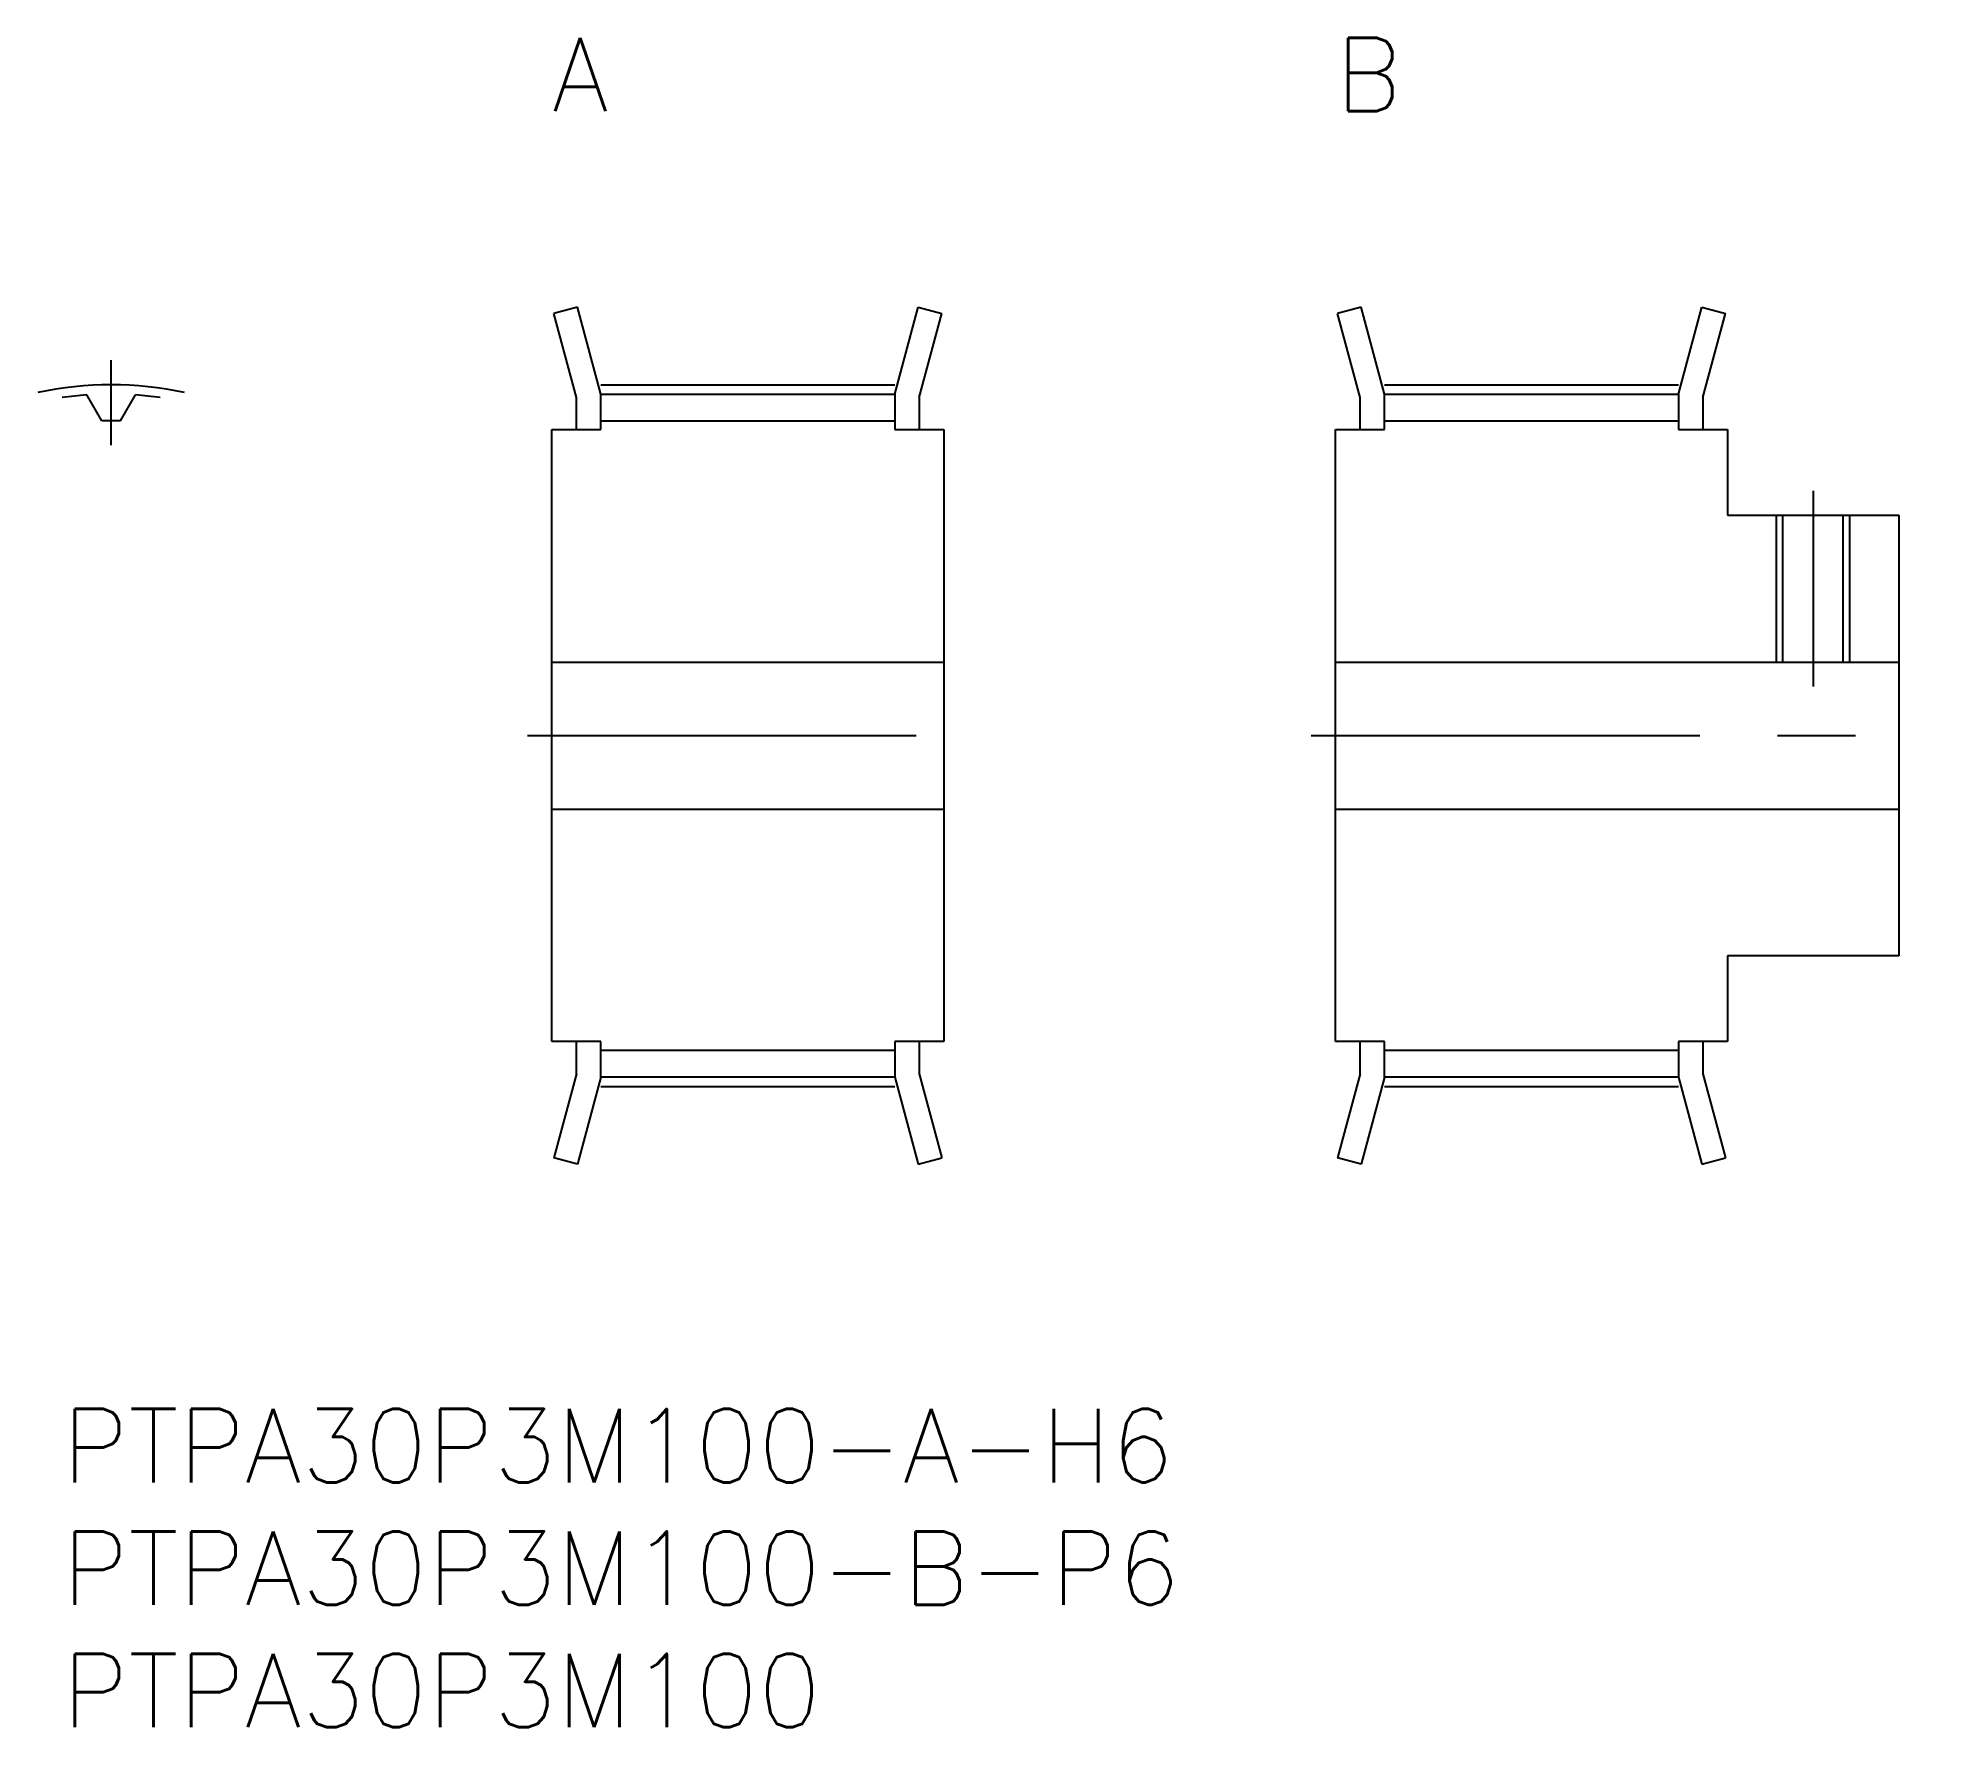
# Model space of a CAD drawing. Extents: x -1 to 76, y -13 to 56.
import ezdxf

# ---------------------------------------------------------------- set-up
doc = ezdxf.new("R2010")
doc.units = 0
doc.header["$LTSCALE"] = 0.5
doc.linetypes.add('CENTER', pattern=[50.8, 31.75, -6.35, 6.35, -6.35])
for name, color, linetype in [('MSM_CENTER', 1, 'CENTER'), ('MSM_CONTINUOUS', 7, 'CONTINUOUS'), ('MSM_NARROW', 5, 'CONTINUOUS'), ('MSM_PART_NUMBER', 7, 'CONTINUOUS')]:
    doc.layers.add(name, color=color, linetype=linetype)
doc.styles.get("Standard").update_dxf_attribs({"font": 'txt.shx', "height": 3, "bigfont": 'bigfont.shx'})

# ---------------------------------------------------------------- blocks, each defined once
blk = doc.blocks.new('*U99')
at = {"layer": 'MSM_PART_NUMBER'}
blk.add_text('PTPA30P3M100-B-P6', height=3, dxfattribs=at).set_placement((0, -8))
blk = doc.blocks.new('*U100')
at = {"layer": 'MSM_PART_NUMBER'}
blk.add_text('PTPA30P3M100', height=3, dxfattribs=at).set_placement((0, -13))
blk = doc.blocks.new('*U101')
at = {"layer": 'MSM_PART_NUMBER'}
blk.add_text('PTPA30P3M100-A-H6', height=3, dxfattribs=at).set_placement((0, -3))
blk = doc.blocks.new('*U102')
at = {"layer": 'MSM_PART_NUMBER'}
blk.add_text('A', height=3, dxfattribs=at).set_placement((20, 53))
blk = doc.blocks.new('*U103')
at = {"layer": 'MSM_PART_NUMBER'}
blk.add_text('B', height=3, dxfattribs=at).set_placement((52, 53))

msp = doc.modelspace()

# ---------------------------------------------------------------- linework, layer by layer
at = {"layer": 'MSM_CENTER'}
for p, q in [((2, 39.355), (2, 42.825)), ((21.998, 41.825), (34.002, 41.825)), ((53.998, 41.825), (66.002, 41.825)), ((71.5, 37.5), (71.5, 29.5)), ((19, 27.5), (37, 27.5)), ((51, 27.5), (76, 27.5)), ((21.998, 13.175), (34.002, 13.175)), ((53.998, 13.175), (66.002, 13.175))]:
    msp.add_line(p, q, dxfattribs=at)
msp.add_arc((2, 27.5), 14.325, 77.91139, 102.08861, dxfattribs=at)
at = {"layer": 'MSM_CONTINUOUS'}
for p, q in [((21.047, 45), (20.082, 44.741)), ((21, 41.313), (20.082, 44.741)), ((22, 41.445), (21.047, 45)), ((34, 41.445), (34.953, 45)), ((34.953, 45), (35.918, 44.741)), ((35, 41.313), (35.918, 44.741)), ((53.047, 45), (52.082, 44.741)), ((53, 41.313), (52.082, 44.741)), ((54, 41.445), (53.047, 45)), ((66, 41.445), (66.953, 45)), ((66.953, 45), (67.918, 44.741)), ((67, 41.313), (67.918, 44.741)), ((1.613, 40.349), (1, 41.409)), ((2.387, 40.349), (3, 41.409)), ((21, 40), (21, 41.313)), ((22, 40), (22, 41.445)), ((22, 41.445), (34, 41.445)), ((34, 41.445), (34, 40)), ((35, 41.313), (35, 40)), ((53, 40), (53, 41.313)), ((54, 40), (54, 41.445)), ((54, 41.445), (66, 41.445)), ((66, 41.445), (66, 40)), ((67, 41.313), (67, 40)), ((22, 40.355), (34, 40.355)), ((54, 40.355), (66, 40.355)), ((20, 15), (20, 40)), ((20, 40), (22, 40)), ((34, 40), (36, 40)), ((36, 40), (36, 15)), ((52, 15), (52, 40)), ((52, 40), (54, 40)), ((66, 40), (68, 40)), ((68, 40), (68, 36.5)), ((68, 36.5), (75, 36.5)), ((70.271, 30.5), (70.271, 36.5)), ((72.729, 30.5), (72.729, 36.5)), ((75, 36.5), (75, 18.5)), ((20, 30.5), (36, 30.5)), ((52, 30.5), (75, 30.5)), ((20, 24.5), (36, 24.5)), ((52, 24.5), (75, 24.5)), ((75, 18.5), (68, 18.5)), ((68, 18.5), (68, 15)), ((22, 15), (20, 15)), ((21, 13.687), (21, 15)), ((22, 13.555), (22, 15)), ((34, 14.645), (22, 14.645)), ((34, 15), (34, 13.555)), ((36, 15), (34, 15)), ((35, 15), (35, 13.687)), ((54, 15), (52, 15)), ((53, 13.687), (53, 15)), ((54, 13.555), (54, 15)), ((66, 14.645), (54, 14.645)), ((66, 15), (66, 13.555)), ((68, 15), (66, 15)), ((67, 15), (67, 13.687)), ((21, 13.687), (20.082, 10.259)), ((22, 13.555), (21.047, 10)), ((34, 13.555), (22, 13.555)), ((34, 13.555), (34.953, 10)), ((35, 13.687), (35.918, 10.259)), ((53, 13.687), (52.082, 10.259)), ((54, 13.555), (53.047, 10)), ((66, 13.555), (54, 13.555)), ((66, 13.555), (66.953, 10)), ((67, 13.687), (67.918, 10.259)), ((21.047, 10), (20.082, 10.259)), ((34.953, 10), (35.918, 10.259)), ((53.047, 10), (52.082, 10.259)), ((66.953, 10), (67.918, 10.259))]:
    msp.add_line(p, q, dxfattribs=at)
for radius, start, end in [(13.945, 94.11223, 98.24583), (13.945, 81.75417, 85.88777), (12.855, 88.2747, 91.7253)]:
    msp.add_arc((2, 27.5), radius, start, end, dxfattribs=at)
at = {"layer": 'MSM_NARROW'}
for p, q in [((70, 30.5), (70, 36.5)), ((73, 30.5), (73, 36.5))]:
    msp.add_line(p, q, dxfattribs=at)

# ---------------------------------------------------------------- block references
at = {"layer": 'MSM_CONTINUOUS'}
for name in ['*U102', '*U103', '*U101', '*U99', '*U100']:
    msp.add_blockref(name, (0, 0), dxfattribs=at)

doc.saveas('drawing.dxf')
